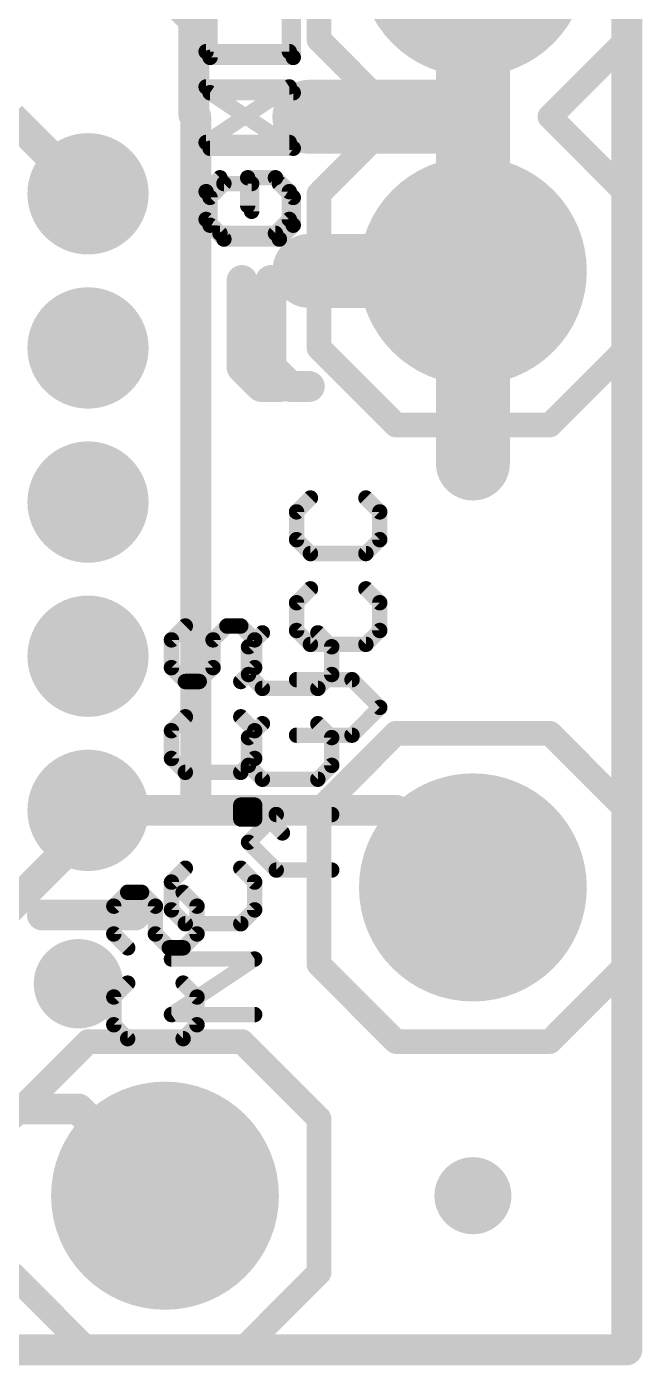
# Model space of a CAD drawing. Extents: x -0.3 to 20.6, y -0.3 to 38.4.
# Drawn here: x 15.37 to 20.45, y -0.13 to 10.9 of the extents above; entities that cross this region are included whole.
import ezdxf

# ---------------------------------------------------------------- set-up
doc = ezdxf.new("R2010")
doc.units = 0
for name, color, linetype in [('1', 12, 'CONTINUOUS'), ('16', 132, 'CONTINUOUS'), ('17', 110, 'CONTINUOUS'), ('18', 110, 'CONTINUOUS'), ('20', 53, 'CONTINUOUS'), ('21', 41, 'CONTINUOUS'), ('22', 40, 'CONTINUOUS')]:
    doc.layers.add(name, color=color, linetype=linetype)

# ---------------------------------------------------------------- blocks, each defined once
blk = doc.blocks.new('PIE')
at = {"const_width": 0.5}
blk.add_lwpolyline([(0, -0.25, 1), (0, 0.25, 1), (0, -0.25)], format="xyb", dxfattribs=at)
blk = doc.blocks.new('ROUNDP')
at = {"const_width": 0.5}
blk.add_lwpolyline([(0, -0.25, 1), (0, 0.25, 1), (0, -0.25)], format="xyb", dxfattribs=at)
blk = doc.blocks.new('ROUNDV')
at = {"const_width": 0.5}
blk.add_lwpolyline([(0, -0.25, 1), (0, 0.25, 1), (0, -0.25)], format="xyb", dxfattribs=at)

msp = doc.modelspace()

# ---------------------------------------------------------------- linework, layer by layer
at = {"layer": '1'}
for points, const_width in [([(20.32, 0), (20.32, 38.1)], 0.254), ([(19.05, 10.16), (19.05, 11.43)], 0.6096), ([(17.7006, 10.16), (19.05, 10.16)], 0.6096), ([(19.05, 8.89), (19.05, 10.16)], 0.6096), ([(15.875, 9.525), (15.24, 10.16)], 0.254), ([(17.7006, 8.89), (19.05, 8.89)], 0.6096), ([(19.05, 7.5406), (19.05, 8.89)], 0.6096), ([(15.875, 4.445), (15.875, 4.2862)], 0.254), ([(15.875, 4.2862), (15.1606, 3.5719)], 0.254), ([(15.24, 1.9844), (15.7956, 1.9844)], 0.254), ([(15.7956, 1.9844), (16.51, 1.27)], 0.254), ([(0, 0), (20.32, 0)], 0.254)]:
    msp.add_lwpolyline(points, dxfattribs=dict(at, const_width=const_width))
for points, const_width in [([(17.7006, 10.3124, 1), (17.7006, 10.0076)], 0.3048), ([(19.2024, 10.16, 1), (18.8976, 10.16)], 0.3048), ([(19.05, 10.0076, 1), (19.05, 10.3124)], 0.3048), ([(18.8976, 10.16, 1), (19.2024, 10.16)], 0.3048), ([(15.8301, 9.4801, 1), (15.9199, 9.5699)], 0.127), ([(17.7006, 9.0424, 1), (17.7006, 8.7376)], 0.3048), ([(19.2024, 8.89, 1), (18.8976, 8.89)], 0.3048), ([(19.05, 8.7376, 1), (19.05, 9.0424)], 0.3048), ([(18.8976, 8.89, 1), (19.2024, 8.89)], 0.3048), ([(18.8976, 7.5406, 1), (19.2024, 7.5406)], 0.3048), ([(15.9385, 4.445, 1), (15.8115, 4.445)], 0.127), ([(15.9199, 4.2413, 1), (15.8301, 4.3312)], 0.127), ([(15.8115, 4.2862, 1), (15.9385, 4.2862)], 0.127), ([(15.8405, 2.0293, 1), (15.7507, 1.9395)], 0.127), ([(15.7956, 1.9209, 1), (15.7956, 2.0479)], 0.127), ([(16.4651, 1.2251, 1), (16.5549, 1.3149)], 0.127), ([(20.32, -0.0635, 1), (20.32, 0.0635)], 0.127), ([(20.2565, 0, 1), (20.3835, 0)], 0.127)]:
    msp.add_lwpolyline(points, format="xyb", dxfattribs=dict(at, const_width=const_width))
at = {"layer": '16'}
for points, const_width in [([(20.32, 0), (20.32, 38.1)], 0.254), ([(19.05, 11.43), (19.05, 10.16)], 0.6096), ([(16.2719, 11.43), (16.7481, 10.9538)], 0.254), ([(16.7481, 10.9538), (16.7481, 10.1759)], 0.254), ([(19.05, 10.16), (17.7006, 10.16)], 0.6096), ([(19.05, 10.16), (19.05, 8.89)], 0.6096), ([(15.875, 9.525), (15.24, 10.16)], 0.254), ([(16.7481, 10.1759), (16.764, 10.16)], 0.254), ([(16.764, 4.4609), (16.764, 10.16)], 0.254), ([(19.05, 8.89), (17.78, 8.89)], 0.6096), ([(19.05, 8.89), (19.05, 7.3025)], 0.6096), ([(15.875, 4.445), (16.7481, 4.445)], 0.254), ([(16.764, 4.4609), (16.7481, 4.445)], 0.254), ([(16.7481, 4.445), (18.415, 4.445)], 0.254), ([(18.415, 4.445), (19.05, 3.81)], 0.254), ([(0, 0), (20.32, 0)], 0.254)]:
    msp.add_lwpolyline(points, dxfattribs=dict(at, const_width=const_width))
for points, const_width in [([(16.8116, 10.9538, 1), (16.6846, 10.9538)], 0.127), ([(16.7032, 10.9088, 1), (16.793, 10.9987)], 0.127), ([(17.7006, 10.3124, 1), (17.7006, 10.0076)], 0.3048), ([(19.2024, 10.16, 1), (18.8976, 10.16)], 0.3048), ([(19.05, 10.0076, 1), (19.05, 10.3124)], 0.3048), ([(16.793, 10.2208, 1), (16.7032, 10.131)], 0.127), ([(16.8275, 10.16, 1), (16.7005, 10.16)], 0.127), ([(16.7191, 10.1151, 1), (16.8089, 10.2049)], 0.127), ([(18.8976, 10.16, 1), (19.2024, 10.16)], 0.3048), ([(16.6846, 10.1759, 1), (16.8116, 10.1759)], 0.127), ([(15.8301, 9.4801, 1), (15.9199, 9.5699)], 0.127), ([(17.78, 9.0424, 1), (17.78, 8.7376)], 0.3048), ([(19.2024, 8.89, 1), (18.8976, 8.89)], 0.3048), ([(19.05, 8.7376, 1), (19.05, 9.0424)], 0.3048), ([(18.8976, 8.89, 1), (19.2024, 8.89)], 0.3048), ([(18.8976, 7.3025, 1), (19.2024, 7.3025)], 0.3048), ([(15.875, 4.5085, 1), (15.875, 4.3815)], 0.127), ([(16.7481, 4.5085, 1), (16.7481, 4.3815)], 0.127), ([(16.7032, 4.4899, 1), (16.793, 4.4001)], 0.127), ([(16.7005, 4.4609, 1), (16.8275, 4.4609)], 0.127), ([(16.8089, 4.416, 1), (16.7191, 4.5058)], 0.127), ([(16.7481, 4.3815, 1), (16.7481, 4.5085)], 0.127), ([(18.4599, 4.4899, 1), (18.3701, 4.4001)], 0.127), ([(18.415, 4.3815, 1), (18.415, 4.5085)], 0.127), ([(19.0051, 3.7651, 1), (19.0949, 3.8549)], 0.127), ([(20.32, -0.0635, 1), (20.32, 0.0635)], 0.127), ([(20.2565, 0, 1), (20.3835, 0)], 0.127)]:
    msp.add_lwpolyline(points, format="xyb", dxfattribs=dict(at, const_width=const_width))
at = {"layer": '20', "const_width": 0.2032}
for points in [[(20.32, 0), (20.32, 38.1)], [(0, 0), (20.32, 0)]]:
    msp.add_lwpolyline(points, dxfattribs=at)
at = {"layer": '20', "const_width": 0.1016}
for points in [[(20.2692, 0, 1), (20.3708, 0)], [(20.32, -0.0508, 1), (20.32, 0.0508)]]:
    msp.add_lwpolyline(points, format="xyb", dxfattribs=at)
at = {"layer": '21'}
for points, const_width in [([(17.78, 10.795), (17.78, 12.065)], 0.2032), ([(20.32, 12.065), (20.32, 10.795)], 0.2032), ([(16.8491, 11.0396), (16.8491, 10.6964)], 0.127), ([(17.5355, 10.6964), (17.5355, 11.0396)], 0.127), ([(18.415, 10.16), (17.78, 10.795)], 0.2032), ([(20.32, 10.795), (19.685, 10.16)], 0.2032), ([(16.8491, 10.6964), (17.5355, 10.6964)], 0.127), ([(16.8491, 9.948), (17.5355, 10.4056)], 0.127), ([(17.5355, 10.4056), (16.8491, 10.4056)], 0.127), ([(17.78, 9.525), (18.415, 10.16)], 0.2032), ([(19.685, 10.16), (20.32, 9.525)], 0.2032), ([(17.5355, 9.948), (16.8491, 9.948)], 0.127), ([(16.9635, 9.6572), (16.8491, 9.5428)], 0.127), ([(17.4211, 9.6572), (17.1923, 9.6572)], 0.127), ([(17.1923, 9.6572), (17.1923, 9.4284)], 0.127), ([(17.5355, 9.5428), (17.4211, 9.6572)], 0.127), ([(16.8491, 9.5428), (16.8491, 9.314)], 0.127), ([(17.5355, 9.314), (17.5355, 9.5428)], 0.127), ([(17.78, 8.255), (17.78, 9.525)], 0.2032), ([(20.32, 9.525), (20.32, 8.255)], 0.2032), ([(16.8491, 9.314), (16.9635, 9.1996)], 0.127), ([(17.4211, 9.1996), (17.5355, 9.314)], 0.127), ([(16.9635, 9.1996), (17.4211, 9.1996)], 0.127), ([(17.145, 8.8106), (17.145, 8.0962)], 0.254), ([(18.415, 7.62), (17.78, 8.255)], 0.2032), ([(20.32, 8.255), (19.685, 7.62)], 0.2032), ([(17.145, 8.0962), (17.3038, 7.9375)], 0.254), ([(17.3038, 7.9375), (17.4625, 7.9375)], 0.254), ([(19.685, 7.62), (18.415, 7.62)], 0.2032), ([(17.7097, 7.0185), (17.5953, 6.9041)], 0.127), ([(18.2817, 6.9041), (18.1673, 7.0185)], 0.127), ([(17.5953, 6.9041), (17.5953, 6.6754)], 0.127), ([(18.2817, 6.6754), (18.2817, 6.9041)], 0.127), ([(17.5953, 6.6754), (17.7097, 6.561)], 0.127), ([(18.1673, 6.561), (18.2817, 6.6754)], 0.127), ([(17.7097, 6.561), (18.1673, 6.561)], 0.127), ([(17.7097, 6.2701), (17.5953, 6.1557)], 0.127), ([(18.2817, 6.1557), (18.1673, 6.2701)], 0.127), ([(17.5953, 6.1557), (17.5953, 5.9269)], 0.127), ([(18.2817, 5.9269), (18.2817, 6.1557)], 0.127), ([(16.6778, 5.964), (16.5634, 5.8496)], 0.127), ([(16.9066, 5.8496), (17.021, 5.964)], 0.127), ([(17.021, 5.964), (17.1354, 5.964)], 0.127), ([(17.1354, 5.964), (17.2498, 5.8496)], 0.127), ([(17.5953, 5.9269), (17.7097, 5.8125)], 0.127), ([(18.1673, 5.8125), (18.2817, 5.9269)], 0.127), ([(16.5634, 5.8496), (16.5634, 5.6208)], 0.127), ([(16.9066, 5.6208), (16.9066, 5.8496)], 0.127), ([(17.2498, 5.8496), (17.2498, 5.6208)], 0.127), ([(17.7097, 5.8125), (18.1673, 5.8125)], 0.127), ([(16.5634, 5.6208), (16.6778, 5.5064)], 0.127), ([(16.7922, 5.5064), (16.9066, 5.6208)], 0.127), ([(17.2498, 5.6208), (17.1354, 5.5064)], 0.127), ([(16.6778, 5.5064), (16.7922, 5.5064)], 0.127), ([(18.0529, 5.5217), (17.5953, 5.5217)], 0.127), ([(18.2817, 5.2929), (18.0529, 5.5217)], 0.127), ([(18.0529, 5.0641), (18.2817, 5.2929)], 0.127), ([(16.6778, 5.2156), (16.5634, 5.1012)], 0.127), ([(17.2498, 5.1012), (17.1354, 5.2156)], 0.127), ([(16.5634, 5.1012), (16.5634, 4.8724)], 0.127), ([(17.2498, 4.8724), (17.2498, 5.1012)], 0.127), ([(17.5953, 5.0641), (18.0529, 5.0641)], 0.127), ([(18.415, 5.08), (17.78, 4.445)], 0.2032), ([(19.685, 5.08), (18.415, 5.08)], 0.2032), ([(20.32, 4.445), (19.685, 5.08)], 0.2032), ([(16.5634, 4.8724), (16.6778, 4.758)], 0.127), ([(17.1354, 4.758), (17.2498, 4.8724)], 0.127), ([(16.6778, 4.758), (17.1354, 4.758)], 0.127), ([(17.2498, 4.4879), (17.1354, 4.4879)], 0.127), ([(17.1354, 4.4879), (17.1354, 4.3735)], 0.127), ([(17.4786, 4.2591), (17.2498, 4.4879)], 0.127), ([(17.2498, 4.3735), (17.2498, 4.4879)], 0.127), ([(17.78, 4.445), (17.78, 3.175)], 0.2032), ([(20.32, 3.175), (20.32, 4.445)], 0.2032), ([(17.1354, 4.3735), (17.2498, 4.3735)], 0.127), ([(16.6778, 3.9683), (16.5634, 3.8539)], 0.127), ([(17.2498, 3.8539), (17.1354, 3.9683)], 0.127), ([(16.5634, 3.8539), (16.5634, 3.6251)], 0.127), ([(17.2498, 3.6251), (17.2498, 3.8539)], 0.127), ([(16.261, 3.582), (15.499, 3.582)], 0.254), ([(16.5634, 3.6251), (16.6778, 3.5107)], 0.127), ([(17.1354, 3.5107), (17.2498, 3.6251)], 0.127), ([(16.6778, 3.5107), (17.1354, 3.5107)], 0.127), ([(16.5634, 2.7623), (17.2498, 3.2198)], 0.127), ([(17.2498, 3.2198), (16.5634, 3.2198)], 0.127), ([(17.78, 3.175), (18.415, 2.54)], 0.2032), ([(19.685, 2.54), (20.32, 3.175)], 0.2032), ([(17.2498, 2.7623), (16.5634, 2.7623)], 0.127), ([(15.24, 1.905), (15.875, 2.54)], 0.2032), ([(15.875, 2.54), (17.145, 2.54)], 0.2032), ([(17.145, 2.54), (17.78, 1.905)], 0.2032), ([(18.415, 2.54), (19.685, 2.54)], 0.2032), ([(17.78, 1.905), (17.78, 0.635)], 0.2032), ([(15.875, 0), (15.24, 0.635)], 0.2032), ([(17.78, 0.635), (17.145, 0)], 0.2032), ([(17.145, 0), (15.875, 0)], 0.2032)]:
    msp.add_lwpolyline(points, dxfattribs=dict(at, const_width=const_width))
for points, const_width in [([(17.8159, 10.8309, 1), (17.7441, 10.7591)], 0.1016), ([(17.7292, 10.795, 1), (17.8308, 10.795)], 0.1016), ([(20.2692, 10.795, 1), (20.3708, 10.795)], 0.1016), ([(20.3559, 10.7591, 1), (20.2841, 10.8309)], 0.1016), ([(16.8491, 10.7281, 1), (16.8491, 10.6646)], 0.0635), ([(16.8174, 10.6964, 1), (16.8809, 10.6964)], 0.0635), ([(17.5038, 10.6964, 1), (17.5673, 10.6964)], 0.0635), ([(17.5355, 10.6646, 1), (17.5355, 10.7281)], 0.0635), ([(16.8491, 10.4373, 1), (16.8491, 10.3738)], 0.0635), ([(17.5531, 10.3792, 1), (17.5179, 10.432)], 0.0635), ([(17.5355, 10.3738, 1), (17.5355, 10.4373)], 0.0635), ([(18.4509, 10.1241, 1), (18.3791, 10.1959)], 0.1016), ([(19.7209, 10.1959, 1), (19.6491, 10.1241)], 0.1016), ([(18.3791, 10.1241, 1), (18.4509, 10.1959)], 0.1016), ([(19.6491, 10.1959, 1), (19.7209, 10.1241)], 0.1016), ([(16.8491, 9.9797, 1), (16.8491, 9.9162)], 0.0635), ([(16.8315, 9.9744, 1), (16.8668, 9.9216)], 0.0635), ([(17.5355, 9.9162, 1), (17.5355, 9.9797)], 0.0635), ([(16.986, 9.6347, 1), (16.9411, 9.6796)], 0.0635), ([(17.1923, 9.6889, 1), (17.1923, 9.6254)], 0.0635), ([(17.2241, 9.6572, 1), (17.1606, 9.6572)], 0.0635), ([(17.4436, 9.6796, 1), (17.3987, 9.6347)], 0.0635), ([(17.4211, 9.6254, 1), (17.4211, 9.6889)], 0.0635), ([(16.8809, 9.5428, 1), (16.8174, 9.5428)], 0.0635), ([(16.8267, 9.5652, 1), (16.8716, 9.5203)], 0.0635), ([(17.5673, 9.5428, 1), (17.5038, 9.5428)], 0.0635), ([(17.5131, 9.5203, 1), (17.558, 9.5652)], 0.0635), ([(17.8308, 9.525, 1), (17.7292, 9.525)], 0.1016), ([(17.7441, 9.5609, 1), (17.8159, 9.4891)], 0.1016), ([(20.3708, 9.525, 1), (20.2692, 9.525)], 0.1016), ([(20.2841, 9.4891, 1), (20.3559, 9.5609)], 0.1016), ([(16.8716, 9.3364, 1), (16.8267, 9.2915)], 0.0635), ([(17.1606, 9.4284, 1), (17.2241, 9.4284)], 0.0635), ([(17.558, 9.2915, 1), (17.5131, 9.3364)], 0.0635), ([(16.8174, 9.314, 1), (16.8809, 9.314)], 0.0635), ([(17.5038, 9.314, 1), (17.5673, 9.314)], 0.0635), ([(16.9635, 9.2313, 1), (16.9635, 9.1678)], 0.0635), ([(16.9411, 9.1771, 1), (16.986, 9.222)], 0.0635), ([(17.3987, 9.222, 1), (17.4436, 9.1771)], 0.0635), ([(17.4211, 9.1678, 1), (17.4211, 9.2313)], 0.0635), ([(17.2085, 8.8106, 1), (17.0815, 8.8106)], 0.127), ([(17.8159, 8.2909, 1), (17.7441, 8.2191)], 0.1016), ([(17.7292, 8.255, 1), (17.8308, 8.255)], 0.1016), ([(20.2692, 8.255, 1), (20.3708, 8.255)], 0.1016), ([(20.3559, 8.2191, 1), (20.2841, 8.2909)], 0.1016), ([(17.1899, 8.1412, 1), (17.1001, 8.0513)], 0.127), ([(17.0815, 8.0962, 1), (17.2085, 8.0962)], 0.127), ([(17.3038, 8.001, 1), (17.3038, 7.874)], 0.127), ([(17.4625, 7.874, 1), (17.4625, 8.001)], 0.127), ([(17.2588, 7.8926, 1), (17.3487, 7.9824)], 0.127), ([(18.415, 7.6708, 1), (18.415, 7.5692)], 0.1016), ([(19.685, 7.5692, 1), (19.685, 7.6708)], 0.1016), ([(18.3791, 7.5841, 1), (18.4509, 7.6559)], 0.1016), ([(19.6491, 7.6559, 1), (19.7209, 7.5841)], 0.1016), ([(17.7321, 6.9961, 1), (17.6872, 7.041)], 0.0635), ([(18.1897, 7.041, 1), (18.1448, 6.9961)], 0.0635), ([(17.627, 6.9041, 1), (17.5635, 6.9041)], 0.0635), ([(17.5728, 6.9266, 1), (17.6177, 6.8817)], 0.0635), ([(18.3134, 6.9041, 1), (18.2499, 6.9041)], 0.0635), ([(18.2592, 6.8817, 1), (18.3041, 6.9266)], 0.0635), ([(17.6177, 6.6978, 1), (17.5728, 6.6529)], 0.0635), ([(18.3041, 6.6529, 1), (18.2592, 6.6978)], 0.0635), ([(17.5635, 6.6754, 1), (17.627, 6.6754)], 0.0635), ([(17.7097, 6.5927, 1), (17.7097, 6.5292)], 0.0635), ([(18.1673, 6.5292, 1), (18.1673, 6.5927)], 0.0635), ([(18.2499, 6.6754, 1), (18.3134, 6.6754)], 0.0635), ([(17.6872, 6.5385, 1), (17.7321, 6.5834)], 0.0635), ([(18.1448, 6.5834, 1), (18.1897, 6.5385)], 0.0635), ([(17.7321, 6.2477, 1), (17.6872, 6.2926)], 0.0635), ([(18.1897, 6.2926, 1), (18.1448, 6.2477)], 0.0635), ([(17.627, 6.1557, 1), (17.5635, 6.1557)], 0.0635), ([(17.5728, 6.1782, 1), (17.6177, 6.1333)], 0.0635), ([(18.3134, 6.1557, 1), (18.2499, 6.1557)], 0.0635), ([(18.2592, 6.1333, 1), (18.3041, 6.1782)], 0.0635), ([(16.7002, 5.9416, 1), (16.6553, 5.9865)], 0.0635), ([(17.021, 5.9958, 1), (17.021, 5.9323)], 0.0635), ([(17.0434, 5.9416, 1), (16.9985, 5.9865)], 0.0635), ([(17.1578, 5.9865, 1), (17.1129, 5.9416)], 0.0635), ([(17.1354, 5.9323, 1), (17.1354, 5.9958)], 0.0635), ([(17.6177, 5.9494, 1), (17.5728, 5.9045)], 0.0635), ([(17.5635, 5.9269, 1), (17.627, 5.9269)], 0.0635), ([(18.2499, 5.9269, 1), (18.3134, 5.9269)], 0.0635), ([(18.3041, 5.9045, 1), (18.2592, 5.9494)], 0.0635), ([(16.5951, 5.8496, 1), (16.5316, 5.8496)], 0.0635), ([(16.5409, 5.8721, 1), (16.5858, 5.8272)], 0.0635), ([(16.9383, 5.8496, 1), (16.8748, 5.8496)], 0.0635), ([(16.8841, 5.8721, 1), (16.929, 5.8272)], 0.0635), ([(17.2815, 5.8496, 1), (17.218, 5.8496)], 0.0635), ([(17.2273, 5.8272, 1), (17.2722, 5.8721)], 0.0635), ([(17.7097, 5.8443, 1), (17.7097, 5.7808)], 0.0635), ([(17.6872, 5.7901, 1), (17.7321, 5.835)], 0.0635), ([(18.1448, 5.835, 1), (18.1897, 5.7901)], 0.0635), ([(18.1673, 5.7808, 1), (18.1673, 5.8443)], 0.0635), ([(16.5858, 5.6433, 1), (16.5409, 5.5984)], 0.0635), ([(16.5316, 5.6208, 1), (16.5951, 5.6208)], 0.0635), ([(16.8748, 5.6208, 1), (16.9383, 5.6208)], 0.0635), ([(16.929, 5.5984, 1), (16.8841, 5.6433)], 0.0635), ([(17.218, 5.6208, 1), (17.2815, 5.6208)], 0.0635), ([(17.2722, 5.5984, 1), (17.2273, 5.6433)], 0.0635), ([(16.6778, 5.5382, 1), (16.6778, 5.4747)], 0.0635), ([(16.6553, 5.484, 1), (16.7002, 5.5289)], 0.0635), ([(16.7697, 5.5289, 1), (16.8146, 5.484)], 0.0635), ([(16.7922, 5.4747, 1), (16.7922, 5.5382)], 0.0635), ([(17.1129, 5.5289, 1), (17.1578, 5.484)], 0.0635), ([(17.5953, 5.5535, 1), (17.5953, 5.49)], 0.0635), ([(18.0753, 5.5442, 1), (18.0304, 5.4993)], 0.0635), ([(18.0529, 5.49, 1), (18.0529, 5.5535)], 0.0635), ([(18.3041, 5.2705, 1), (18.2592, 5.3154)], 0.0635), ([(18.2592, 5.2705, 1), (18.3041, 5.3154)], 0.0635), ([(16.7002, 5.1932, 1), (16.6553, 5.2381)], 0.0635), ([(17.1578, 5.2381, 1), (17.1129, 5.1932)], 0.0635), ([(16.5951, 5.1012, 1), (16.5316, 5.1012)], 0.0635), ([(16.5409, 5.1237, 1), (16.5858, 5.0788)], 0.0635), ([(17.2815, 5.1012, 1), (17.218, 5.1012)], 0.0635), ([(17.2273, 5.0788, 1), (17.2722, 5.1237)], 0.0635), ([(17.5953, 5.0959, 1), (17.5953, 5.0324)], 0.0635), ([(18.0304, 5.0866, 1), (18.0753, 5.0417)], 0.0635), ([(18.0529, 5.0324, 1), (18.0529, 5.0959)], 0.0635), ([(18.415, 5.1308, 1), (18.415, 5.0292)], 0.1016), ([(18.4509, 5.0441, 1), (18.3791, 5.1159)], 0.1016), ([(19.7209, 5.1159, 1), (19.6491, 5.0441)], 0.1016), ([(19.685, 5.0292, 1), (19.685, 5.1308)], 0.1016), ([(16.5858, 4.8949, 1), (16.5409, 4.85)], 0.0635), ([(16.5316, 4.8724, 1), (16.5951, 4.8724)], 0.0635), ([(17.218, 4.8724, 1), (17.2815, 4.8724)], 0.0635), ([(17.2722, 4.85, 1), (17.2273, 4.8949)], 0.0635), ([(16.6778, 4.7898, 1), (16.6778, 4.7263)], 0.0635), ([(16.6553, 4.7356, 1), (16.7002, 4.7805)], 0.0635), ([(17.1129, 4.7805, 1), (17.1578, 4.7356)], 0.0635), ([(17.1354, 4.7263, 1), (17.1354, 4.7898)], 0.0635), ([(17.1671, 4.4879, 1), (17.1036, 4.4879)], 0.0635), ([(17.1354, 4.5196, 1), (17.1354, 4.4561)], 0.0635), ([(17.2815, 4.4879, 1), (17.218, 4.4879)], 0.0635), ([(17.2722, 4.5103, 1), (17.2273, 4.4654)], 0.0635), ([(17.2498, 4.4561, 1), (17.2498, 4.5196)], 0.0635), ([(17.8308, 4.445, 1), (17.7292, 4.445)], 0.1016), ([(17.7441, 4.4809, 1), (17.8159, 4.4091)], 0.1016), ([(20.3708, 4.445, 1), (20.2692, 4.445)], 0.1016), ([(20.2841, 4.4091, 1), (20.3559, 4.4809)], 0.1016), ([(17.1354, 4.4052, 1), (17.1354, 4.3417)], 0.0635), ([(17.2498, 4.3417, 1), (17.2498, 4.4052)], 0.0635), ([(17.1036, 4.3735, 1), (17.1671, 4.3735)], 0.0635), ([(17.218, 4.3735, 1), (17.2815, 4.3735)], 0.0635), ([(17.4561, 4.2366, 1), (17.501, 4.2815)], 0.0635), ([(16.7002, 3.9458, 1), (16.6553, 3.9907)], 0.0635), ([(17.1578, 3.9907, 1), (17.1129, 3.9458)], 0.0635), ([(16.5951, 3.8539, 1), (16.5316, 3.8539)], 0.0635), ([(16.5409, 3.8763, 1), (16.5858, 3.8314)], 0.0635), ([(17.2815, 3.8539, 1), (17.218, 3.8539)], 0.0635), ([(17.2273, 3.8314, 1), (17.2722, 3.8763)], 0.0635), ([(15.499, 3.6455, 1), (15.499, 3.5185)], 0.127), ([(16.261, 3.5185, 1), (16.261, 3.6455)], 0.127), ([(16.5858, 3.6475, 1), (16.5409, 3.6026)], 0.0635), ([(16.5316, 3.6251, 1), (16.5951, 3.6251)], 0.0635), ([(17.218, 3.6251, 1), (17.2815, 3.6251)], 0.0635), ([(17.2722, 3.6026, 1), (17.2273, 3.6475)], 0.0635), ([(16.6778, 3.5424, 1), (16.6778, 3.4789)], 0.0635), ([(16.6553, 3.4882, 1), (16.7002, 3.5331)], 0.0635), ([(17.1129, 3.5331, 1), (17.1578, 3.4882)], 0.0635), ([(17.1354, 3.4789, 1), (17.1354, 3.5424)], 0.0635), ([(16.5634, 3.2516, 1), (16.5634, 3.1881)], 0.0635), ([(17.2674, 3.1934, 1), (17.2322, 3.2463)], 0.0635), ([(17.2498, 3.1881, 1), (17.2498, 3.2516)], 0.0635), ([(17.8159, 3.2109, 1), (17.7441, 3.1391)], 0.1016), ([(17.7292, 3.175, 1), (17.8308, 3.175)], 0.1016), ([(20.2692, 3.175, 1), (20.3708, 3.175)], 0.1016), ([(20.3559, 3.1391, 1), (20.2841, 3.2109)], 0.1016), ([(16.5634, 2.794, 1), (16.5634, 2.7305)], 0.0635), ([(16.5458, 2.7887, 1), (16.581, 2.7358)], 0.0635), ([(17.2498, 2.7305, 1), (17.2498, 2.794)], 0.0635), ([(15.875, 2.5908, 1), (15.875, 2.4892)], 0.1016), ([(15.9109, 2.5041, 1), (15.8391, 2.5759)], 0.1016), ([(17.1809, 2.5759, 1), (17.1091, 2.5041)], 0.1016), ([(17.145, 2.4892, 1), (17.145, 2.5908)], 0.1016), ([(18.415, 2.5908, 1), (18.415, 2.4892)], 0.1016), ([(18.3791, 2.5041, 1), (18.4509, 2.5759)], 0.1016), ([(19.6491, 2.5759, 1), (19.7209, 2.5041)], 0.1016), ([(19.685, 2.4892, 1), (19.685, 2.5908)], 0.1016), ([(17.8308, 1.905, 1), (17.7292, 1.905)], 0.1016), ([(17.7441, 1.8691, 1), (17.8159, 1.9409)], 0.1016), ([(17.7292, 0.635, 1), (17.8308, 0.635)], 0.1016), ([(17.8159, 0.5991, 1), (17.7441, 0.6709)], 0.1016), ([(15.875, 0.0508, 1), (15.875, -0.0508)], 0.1016), ([(15.8391, -0.0359, 1), (15.9109, 0.0359)], 0.1016), ([(17.1091, 0.0359, 1), (17.1809, -0.0359)], 0.1016), ([(17.145, -0.0508, 1), (17.145, 0.0508)], 0.1016)]:
    msp.add_lwpolyline(points, format="xyb", dxfattribs=dict(at, const_width=const_width))
at = {"layer": '22'}
for points, const_width in [([(16.8815, 10.6488), (16.8815, 10.992)], 0.127), ([(17.5679, 10.992), (17.5679, 10.6488)], 0.127), ([(17.5679, 10.6488), (16.8815, 10.6488)], 0.127), ([(17.5679, 9.9004), (16.8815, 10.3579)], 0.127), ([(16.8815, 10.3579), (17.5679, 10.3579)], 0.127), ([(16.8815, 9.9004), (17.5679, 9.9004)], 0.127), ([(16.8815, 9.4951), (16.9959, 9.6095)], 0.127), ([(16.9959, 9.6095), (17.2247, 9.6095)], 0.127), ([(17.2247, 9.6095), (17.2247, 9.3807)], 0.127), ([(17.4535, 9.6095), (17.5679, 9.4951)], 0.127), ([(16.8815, 9.2663), (16.8815, 9.4951)], 0.127), ([(17.5679, 9.4951), (17.5679, 9.2663)], 0.127), ([(16.9959, 9.1519), (16.8815, 9.2663)], 0.127), ([(17.5679, 9.2663), (17.4535, 9.1519)], 0.127), ([(17.4535, 9.1519), (16.9959, 9.1519)], 0.127), ([(17.3831, 8.8106), (17.3831, 8.0962)], 0.254), ([(17.3831, 8.0962), (17.5419, 7.9375)], 0.254), ([(17.5419, 7.9375), (17.7006, 7.9375)], 0.254), ([(17.199, 5.7929), (17.3134, 5.9073)], 0.127), ([(17.771, 5.9073), (17.8854, 5.7929)], 0.127), ([(17.199, 5.5641), (17.199, 5.7929)], 0.127), ([(17.8854, 5.7929), (17.8854, 5.5641)], 0.127), ([(17.3134, 5.4497), (17.199, 5.5641)], 0.127), ([(17.8854, 5.5641), (17.771, 5.4497)], 0.127), ([(17.771, 5.4497), (17.3134, 5.4497)], 0.127), ([(17.199, 5.0445), (17.3134, 5.1589)], 0.127), ([(17.771, 5.1589), (17.8854, 5.0445)], 0.127), ([(17.199, 4.8157), (17.199, 5.0445)], 0.127), ([(17.8854, 5.0445), (17.8854, 4.8157)], 0.127), ([(17.3134, 4.7013), (17.199, 4.8157)], 0.127), ([(17.8854, 4.8157), (17.771, 4.7013)], 0.127), ([(17.771, 4.7013), (17.3134, 4.7013)], 0.127), ([(17.199, 4.1817), (17.4278, 4.4105)], 0.127), ([(17.4278, 4.4105), (17.8854, 4.4105)], 0.127), ([(17.4278, 3.9529), (17.199, 4.1817)], 0.127), ([(17.8854, 3.9529), (17.4278, 3.9529)], 0.127), ([(16.2021, 3.7698), (16.0877, 3.6554)], 0.127), ([(16.3165, 3.7698), (16.2021, 3.7698)], 0.127), ([(16.4309, 3.6554), (16.3165, 3.7698)], 0.127), ([(16.6597, 3.7698), (16.7741, 3.6554)], 0.127), ([(16.0877, 3.6554), (16.0877, 3.4266)], 0.127), ([(16.4309, 3.4266), (16.4309, 3.6554)], 0.127), ([(16.7741, 3.6554), (16.7741, 3.4266)], 0.127), ([(16.0877, 3.4266), (16.2021, 3.3122)], 0.127), ([(16.5453, 3.3122), (16.4309, 3.4266)], 0.127), ([(16.7741, 3.4266), (16.6597, 3.3122)], 0.127), ([(16.6597, 3.3122), (16.5453, 3.3122)], 0.127), ([(16.0877, 2.907), (16.2021, 3.0214)], 0.127), ([(16.6597, 3.0214), (16.7741, 2.907)], 0.127), ([(16.0877, 2.6782), (16.0877, 2.907)], 0.127), ([(16.7741, 2.907), (16.7741, 2.6782)], 0.127), ([(16.2021, 2.5638), (16.0877, 2.6782)], 0.127), ([(16.7741, 2.6782), (16.6597, 2.5638)], 0.127), ([(16.6597, 2.5638), (16.2021, 2.5638)], 0.127)]:
    msp.add_lwpolyline(points, dxfattribs=dict(at, const_width=const_width))
for points, const_width in [([(16.8815, 10.6805, 1), (16.8815, 10.617)], 0.0635), ([(17.5679, 10.617, 1), (17.5679, 10.6805)], 0.0635), ([(16.8497, 10.6488, 1), (16.9132, 10.6488)], 0.0635), ([(17.5361, 10.6488, 1), (17.5996, 10.6488)], 0.0635), ([(16.8991, 10.3844, 1), (16.8639, 10.3315)], 0.0635), ([(16.8815, 10.3897, 1), (16.8815, 10.3262)], 0.0635), ([(17.5679, 10.3262, 1), (17.5679, 10.3897)], 0.0635), ([(16.8815, 9.9321, 1), (16.8815, 9.8686)], 0.0635), ([(17.5502, 9.8739, 1), (17.5855, 9.9268)], 0.0635), ([(17.5679, 9.8686, 1), (17.5679, 9.9321)], 0.0635), ([(16.9959, 9.6413, 1), (16.9959, 9.5778)], 0.0635), ([(17.0183, 9.5871, 1), (16.9734, 9.632)], 0.0635), ([(17.2564, 9.6095, 1), (17.1929, 9.6095)], 0.0635), ([(17.2247, 9.5778, 1), (17.2247, 9.6413)], 0.0635), ([(17.4759, 9.632, 1), (17.431, 9.5871)], 0.0635), ([(16.9132, 9.4951, 1), (16.8497, 9.4951)], 0.0635), ([(16.859, 9.5176, 1), (16.9039, 9.4727)], 0.0635), ([(17.5996, 9.4951, 1), (17.5361, 9.4951)], 0.0635), ([(17.5454, 9.4727, 1), (17.5903, 9.5176)], 0.0635), ([(17.1929, 9.3807, 1), (17.2564, 9.3807)], 0.0635), ([(16.8497, 9.2663, 1), (16.9132, 9.2663)], 0.0635), ([(16.9039, 9.2888, 1), (16.859, 9.2439)], 0.0635), ([(17.5361, 9.2663, 1), (17.5996, 9.2663)], 0.0635), ([(17.5903, 9.2439, 1), (17.5454, 9.2888)], 0.0635), ([(16.9959, 9.1837, 1), (16.9959, 9.1202)], 0.0635), ([(16.9734, 9.1295, 1), (17.0183, 9.1744)], 0.0635), ([(17.431, 9.1744, 1), (17.4759, 9.1295)], 0.0635), ([(17.4535, 9.1202, 1), (17.4535, 9.1837)], 0.0635), ([(17.4466, 8.8106, 1), (17.3196, 8.8106)], 0.127), ([(17.428, 8.1412, 1), (17.3382, 8.0513)], 0.127), ([(17.3196, 8.0962, 1), (17.4466, 8.0962)], 0.127), ([(17.5419, 8.001, 1), (17.5419, 7.874)], 0.127), ([(17.7006, 7.874, 1), (17.7006, 8.001)], 0.127), ([(17.497, 7.8926, 1), (17.5868, 7.9824)], 0.127), ([(17.3358, 5.8848, 1), (17.2909, 5.9297)], 0.0635), ([(17.7934, 5.9297, 1), (17.7485, 5.8848)], 0.0635), ([(17.2307, 5.7929, 1), (17.1672, 5.7929)], 0.0635), ([(17.1765, 5.8153, 1), (17.2214, 5.7704)], 0.0635), ([(17.9171, 5.7929, 1), (17.8536, 5.7929)], 0.0635), ([(17.8629, 5.7704, 1), (17.9078, 5.8153)], 0.0635), ([(17.2214, 5.5866, 1), (17.1765, 5.5417)], 0.0635), ([(17.9078, 5.5417, 1), (17.8629, 5.5866)], 0.0635), ([(17.1672, 5.5641, 1), (17.2307, 5.5641)], 0.0635), ([(17.8536, 5.5641, 1), (17.9171, 5.5641)], 0.0635), ([(17.3134, 5.4815, 1), (17.3134, 5.418)], 0.0635), ([(17.2909, 5.4273, 1), (17.3358, 5.4722)], 0.0635), ([(17.7485, 5.4722, 1), (17.7934, 5.4273)], 0.0635), ([(17.771, 5.418, 1), (17.771, 5.4815)], 0.0635), ([(17.3358, 5.1364, 1), (17.2909, 5.1813)], 0.0635), ([(17.7934, 5.1813, 1), (17.7485, 5.1364)], 0.0635), ([(17.2307, 5.0445, 1), (17.1672, 5.0445)], 0.0635), ([(17.1765, 5.0669, 1), (17.2214, 5.022)], 0.0635), ([(17.9171, 5.0445, 1), (17.8536, 5.0445)], 0.0635), ([(17.8629, 5.022, 1), (17.9078, 5.0669)], 0.0635), ([(17.2214, 4.8381, 1), (17.1765, 4.7932)], 0.0635), ([(17.9078, 4.7932, 1), (17.8629, 4.8381)], 0.0635), ([(17.1672, 4.8157, 1), (17.2307, 4.8157)], 0.0635), ([(17.3134, 4.733, 1), (17.3134, 4.6695)], 0.0635), ([(17.2909, 4.6788, 1), (17.3358, 4.7237)], 0.0635), ([(17.7485, 4.7237, 1), (17.7934, 4.6788)], 0.0635), ([(17.771, 4.6695, 1), (17.771, 4.733)], 0.0635), ([(17.8536, 4.8157, 1), (17.9171, 4.8157)], 0.0635), ([(17.4278, 4.4422, 1), (17.4278, 4.3787)], 0.0635), ([(17.4502, 4.388, 1), (17.4053, 4.4329)], 0.0635), ([(17.8854, 4.3787, 1), (17.8854, 4.4422)], 0.0635), ([(17.2214, 4.2041, 1), (17.1765, 4.1592)], 0.0635), ([(17.1765, 4.2041, 1), (17.2214, 4.1592)], 0.0635), ([(17.4278, 3.9846, 1), (17.4278, 3.9211)], 0.0635), ([(17.4053, 3.9304, 1), (17.4502, 3.9753)], 0.0635), ([(17.8854, 3.9211, 1), (17.8854, 3.9846)], 0.0635), ([(16.2021, 3.8016, 1), (16.2021, 3.7381)], 0.0635), ([(16.2246, 3.7474, 1), (16.1797, 3.7923)], 0.0635), ([(16.339, 3.7923, 1), (16.2941, 3.7474)], 0.0635), ([(16.3165, 3.7381, 1), (16.3165, 3.8016)], 0.0635), ([(16.6822, 3.7923, 1), (16.6373, 3.7474)], 0.0635), ([(16.1195, 3.6554, 1), (16.056, 3.6554)], 0.0635), ([(16.0653, 3.6779, 1), (16.1102, 3.633)], 0.0635), ([(16.4627, 3.6554, 1), (16.3992, 3.6554)], 0.0635), ([(16.4085, 3.633, 1), (16.4534, 3.6779)], 0.0635), ([(16.8059, 3.6554, 1), (16.7424, 3.6554)], 0.0635), ([(16.7517, 3.633, 1), (16.7966, 3.6779)], 0.0635), ([(16.1102, 3.4491, 1), (16.0653, 3.4042)], 0.0635), ([(16.056, 3.4266, 1), (16.1195, 3.4266)], 0.0635), ([(16.4534, 3.4491, 1), (16.4085, 3.4042)], 0.0635), ([(16.3992, 3.4266, 1), (16.4627, 3.4266)], 0.0635), ([(16.7424, 3.4266, 1), (16.8059, 3.4266)], 0.0635), ([(16.7966, 3.4042, 1), (16.7517, 3.4491)], 0.0635), ([(16.1797, 3.2898, 1), (16.2246, 3.3347)], 0.0635), ([(16.5453, 3.344, 1), (16.5453, 3.2805)], 0.0635), ([(16.5229, 3.2898, 1), (16.5678, 3.3347)], 0.0635), ([(16.6373, 3.3347, 1), (16.6822, 3.2898)], 0.0635), ([(16.6597, 3.2805, 1), (16.6597, 3.344)], 0.0635), ([(16.2246, 2.999, 1), (16.1797, 3.0439)], 0.0635), ([(16.6822, 3.0439, 1), (16.6373, 2.999)], 0.0635), ([(16.1195, 2.907, 1), (16.056, 2.907)], 0.0635), ([(16.0653, 2.9295, 1), (16.1102, 2.8846)], 0.0635), ([(16.8059, 2.907, 1), (16.7424, 2.907)], 0.0635), ([(16.7517, 2.8846, 1), (16.7966, 2.9295)], 0.0635), ([(16.1102, 2.7007, 1), (16.0653, 2.6558)], 0.0635), ([(16.056, 2.6782, 1), (16.1195, 2.6782)], 0.0635), ([(16.7424, 2.6782, 1), (16.8059, 2.6782)], 0.0635), ([(16.7966, 2.6558, 1), (16.7517, 2.7007)], 0.0635), ([(16.2021, 2.5956, 1), (16.2021, 2.5321)], 0.0635), ([(16.1797, 2.5414, 1), (16.2246, 2.5863)], 0.0635), ([(16.6373, 2.5863, 1), (16.6822, 2.5414)], 0.0635), ([(16.6597, 2.5321, 1), (16.6597, 2.5956)], 0.0635)]:
    msp.add_lwpolyline(points, format="xyb", dxfattribs=dict(at, const_width=const_width))

# ---------------------------------------------------------------- block references
at = {"layer": '1', "xscale": 0.635, "yscale": 0.635}
msp.add_blockref('PIE', (19.05, 1.27), dxfattribs=at)
at = {"layer": '17', "xscale": 1.8796, "yscale": 1.8796}
for p in [(19.05, 11.43), (19.05, 11.43), (19.05, 8.89), (19.05, 8.89)]:
    msp.add_blockref('ROUNDP', p, dxfattribs=at)
at = {"layer": '17', "rotation": 90}
for p in [(15.875, 9.525), (15.875, 9.525), (15.875, 8.255), (15.875, 8.255), (15.875, 6.985), (15.875, 6.985), (15.875, 5.715), (15.875, 5.715), (15.875, 4.445), (15.875, 4.445)]:
    msp.add_blockref('ROUNDP', p, dxfattribs=at)
at = {"layer": '17', "xscale": 1.8796, "yscale": 1.8796, "rotation": 90}
for p in [(19.05, 3.81), (19.05, 3.81), (16.51, 1.27), (16.51, 1.27)]:
    msp.add_blockref('ROUNDP', p, dxfattribs=at)
at = {"layer": '18', "xscale": 0.7366, "yscale": 0.7366}
msp.add_blockref('ROUNDV', (15.7956, 3.0163), dxfattribs=at)
msp.add_blockref('ROUNDV', (15.7956, 3.0163), dxfattribs=at)

doc.saveas('drawing.dxf')
